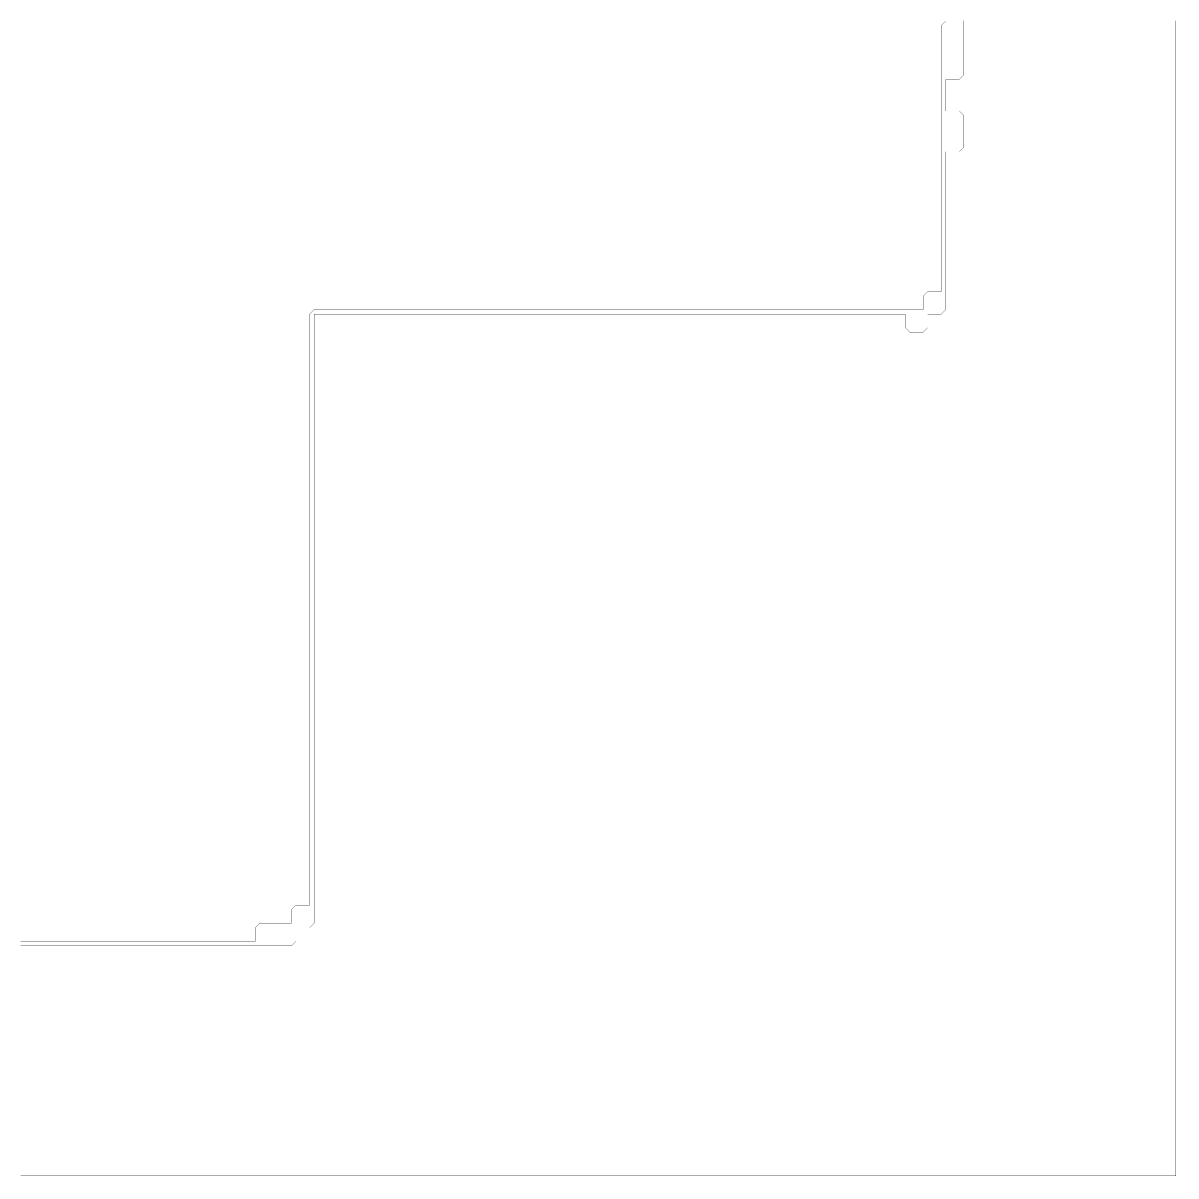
# Model space of a CAD drawing. Header units: metres. Extents: x 0 to 4990, y -4990 to 0.
# Drawn here: x 2495 to 4990, y -4990 to -2495 of the extents above; entities that cross this region are included whole.
import ezdxf

# ---------------------------------------------------------------- set-up
doc = ezdxf.new("R2010")
doc.units = ezdxf.units.M
doc.layers.add('conductor', color=1, linetype='Continuous')
doc.layers.add('substrate', color=5, linetype='Continuous')

msp = doc.modelspace()

# ---------------------------------------------------------------- linework, layer by layer
at = {"layer": 'conductor', "const_width": 0.5}
msp.add_lwpolyline([(2490.234375, -4482.421875), (2500, -4482.421875), (2509.765625, -4482.421875), (2519.53125, -4482.421875), (2529.296875, -4482.421875), (2539.0625, -4482.421875), (2548.828125, -4482.421875), (2558.59375, -4482.421875), (2568.359375, -4482.421875), (2578.125, -4482.421875), (2587.890625, -4482.421875), (2597.65625, -4482.421875), (2607.421875, -4482.421875), (2617.1875, -4482.421875), (2626.953125, -4482.421875), (2636.71875, -4482.421875), (2646.484375, -4482.421875), (2656.25, -4482.421875), (2666.015625, -4482.421875), (2675.78125, -4482.421875), (2685.546875, -4482.421875), (2695.3125, -4482.421875), (2705.078125, -4482.421875), (2714.84375, -4482.421875), (2724.609375, -4482.421875), (2734.375, -4482.421875), (2744.140625, -4482.421875), (2753.90625, -4482.421875), (2763.671875, -4482.421875), (2773.4375, -4482.421875), (2783.203125, -4482.421875), (2792.96875, -4482.421875), (2802.734375, -4482.421875), (2812.5, -4482.421875), (2822.265625, -4482.421875), (2832.03125, -4482.421875), (2841.796875, -4482.421875), (2851.5625, -4482.421875), (2861.328125, -4482.421875), (2871.09375, -4482.421875), (2880.859375, -4482.421875), (2890.625, -4482.421875), (2900.390625, -4482.421875), (2910.15625, -4482.421875), (2919.921875, -4482.421875), (2929.6875, -4482.421875), (2939.453125, -4482.421875), (2949.21875, -4482.421875), (2958.984375, -4482.421875), (2968.75, -4482.421875), (2978.515625, -4482.421875), (2988.28125, -4482.421875), (2998.046875, -4482.421875), (2998.046875, -4472.65625), (2998.046875, -4462.890625), (2998.046875, -4453.125), (3007.8125, -4443.359375), (3017.578125, -4443.359375), (3027.34375, -4443.359375), (3037.109375, -4443.359375), (3046.875, -4443.359375), (3056.640625, -4443.359375), (3066.40625, -4443.359375), (3076.171875, -4443.359375), (3076.171875, -4433.59375), (3076.171875, -4423.828125), (3076.171875, -4414.0625), (3085.9375, -4404.296875), (3095.703125, -4404.296875), (3105.46875, -4404.296875), (3115.234375, -4404.296875), (3115.234375, -4394.53125), (3115.234375, -4384.765625), (3115.234375, -4375), (3115.234375, -4365.234375), (3115.234375, -4355.46875), (3115.234375, -4345.703125), (3115.234375, -4335.9375), (3115.234375, -4326.171875), (3115.234375, -4316.40625), (3115.234375, -4306.640625), (3115.234375, -4296.875), (3115.234375, -4287.109375), (3115.234375, -4277.34375), (3115.234375, -4267.578125), (3115.234375, -4257.8125), (3115.234375, -4248.046875), (3115.234375, -4238.28125), (3115.234375, -4228.515625), (3115.234375, -4218.75), (3115.234375, -4208.984375), (3115.234375, -4199.21875), (3115.234375, -4189.453125), (3115.234375, -4179.6875), (3115.234375, -4169.921875), (3115.234375, -4160.15625), (3115.234375, -4150.390625), (3115.234375, -4140.625), (3115.234375, -4130.859375), (3115.234375, -4121.09375), (3115.234375, -4111.328125), (3115.234375, -4101.5625), (3115.234375, -4091.796875), (3115.234375, -4082.03125), (3115.234375, -4072.265625), (3115.234375, -4062.5), (3115.234375, -4052.734375), (3115.234375, -4042.96875), (3115.234375, -4033.203125), (3115.234375, -4023.4375), (3115.234375, -4013.671875), (3115.234375, -4003.90625), (3115.234375, -3994.140625), (3115.234375, -3984.375), (3115.234375, -3974.609375), (3115.234375, -3964.84375), (3115.234375, -3955.078125), (3115.234375, -3945.3125), (3115.234375, -3935.546875), (3115.234375, -3925.78125), (3115.234375, -3916.015625), (3115.234375, -3906.25), (3115.234375, -3896.484375), (3115.234375, -3886.71875), (3115.234375, -3876.953125), (3115.234375, -3867.1875), (3115.234375, -3857.421875), (3115.234375, -3847.65625), (3115.234375, -3837.890625), (3115.234375, -3828.125), (3115.234375, -3818.359375), (3115.234375, -3808.59375), (3115.234375, -3798.828125), (3115.234375, -3789.0625), (3115.234375, -3779.296875), (3115.234375, -3769.53125), (3115.234375, -3759.765625), (3115.234375, -3750), (3115.234375, -3740.234375), (3115.234375, -3730.46875), (3115.234375, -3720.703125), (3115.234375, -3710.9375), (3115.234375, -3701.171875), (3115.234375, -3691.40625), (3115.234375, -3681.640625), (3115.234375, -3671.875), (3115.234375, -3662.109375), (3115.234375, -3652.34375), (3115.234375, -3642.578125), (3115.234375, -3632.8125), (3115.234375, -3623.046875), (3115.234375, -3613.28125), (3115.234375, -3603.515625), (3115.234375, -3593.75), (3115.234375, -3583.984375), (3115.234375, -3574.21875), (3115.234375, -3564.453125), (3115.234375, -3554.6875), (3115.234375, -3544.921875), (3115.234375, -3535.15625), (3115.234375, -3525.390625), (3115.234375, -3515.625), (3115.234375, -3505.859375), (3115.234375, -3496.09375), (3115.234375, -3486.328125), (3115.234375, -3476.5625), (3115.234375, -3466.796875), (3115.234375, -3457.03125), (3115.234375, -3447.265625), (3115.234375, -3437.5), (3115.234375, -3427.734375), (3115.234375, -3417.96875), (3115.234375, -3408.203125), (3115.234375, -3398.4375), (3115.234375, -3388.671875), (3115.234375, -3378.90625), (3115.234375, -3369.140625), (3115.234375, -3359.375), (3115.234375, -3349.609375), (3115.234375, -3339.84375), (3115.234375, -3330.078125), (3115.234375, -3320.3125), (3115.234375, -3310.546875), (3115.234375, -3300.78125), (3115.234375, -3291.015625), (3115.234375, -3281.25), (3115.234375, -3271.484375), (3115.234375, -3261.71875), (3115.234375, -3251.953125), (3115.234375, -3242.1875), (3115.234375, -3232.421875), (3115.234375, -3222.65625), (3115.234375, -3212.890625), (3115.234375, -3203.125), (3115.234375, -3193.359375), (3115.234375, -3183.59375), (3115.234375, -3173.828125), (3115.234375, -3164.0625), (3115.234375, -3154.296875), (3115.234375, -3144.53125), (3115.234375, -3134.765625), (3115.234375, -3125), (3125, -3115.234375), (3134.765625, -3115.234375), (3144.53125, -3115.234375), (3154.296875, -3115.234375), (3164.0625, -3115.234375), (3173.828125, -3115.234375), (3183.59375, -3115.234375), (3193.359375, -3115.234375), (3203.125, -3115.234375), (3212.890625, -3115.234375), (3222.65625, -3115.234375), (3232.421875, -3115.234375), (3242.1875, -3115.234375), (3251.953125, -3115.234375), (3261.71875, -3115.234375), (3271.484375, -3115.234375), (3281.25, -3115.234375), (3291.015625, -3115.234375), (3300.78125, -3115.234375), (3310.546875, -3115.234375), (3320.3125, -3115.234375), (3330.078125, -3115.234375), (3339.84375, -3115.234375), (3349.609375, -3115.234375), (3359.375, -3115.234375), (3369.140625, -3115.234375), (3378.90625, -3115.234375), (3388.671875, -3115.234375), (3398.4375, -3115.234375), (3408.203125, -3115.234375), (3417.96875, -3115.234375), (3427.734375, -3115.234375), (3437.5, -3115.234375), (3447.265625, -3115.234375), (3457.03125, -3115.234375), (3466.796875, -3115.234375), (3476.5625, -3115.234375), (3486.328125, -3115.234375), (3496.09375, -3115.234375), (3505.859375, -3115.234375), (3515.625, -3115.234375), (3525.390625, -3115.234375), (3535.15625, -3115.234375), (3544.921875, -3115.234375), (3554.6875, -3115.234375), (3564.453125, -3115.234375), (3574.21875, -3115.234375), (3583.984375, -3115.234375), (3593.75, -3115.234375), (3603.515625, -3115.234375), (3613.28125, -3115.234375), (3623.046875, -3115.234375), (3632.8125, -3115.234375), (3642.578125, -3115.234375), (3652.34375, -3115.234375), (3662.109375, -3115.234375), (3671.875, -3115.234375), (3681.640625, -3115.234375), (3691.40625, -3115.234375), (3701.171875, -3115.234375), (3710.9375, -3115.234375), (3720.703125, -3115.234375), (3730.46875, -3115.234375), (3740.234375, -3115.234375), (3750, -3115.234375), (3759.765625, -3115.234375), (3769.53125, -3115.234375), (3779.296875, -3115.234375), (3789.0625, -3115.234375), (3798.828125, -3115.234375), (3808.59375, -3115.234375), (3818.359375, -3115.234375), (3828.125, -3115.234375), (3837.890625, -3115.234375), (3847.65625, -3115.234375), (3857.421875, -3115.234375), (3867.1875, -3115.234375), (3876.953125, -3115.234375), (3886.71875, -3115.234375), (3896.484375, -3115.234375), (3906.25, -3115.234375), (3916.015625, -3115.234375), (3925.78125, -3115.234375), (3935.546875, -3115.234375), (3945.3125, -3115.234375), (3955.078125, -3115.234375), (3964.84375, -3115.234375), (3974.609375, -3115.234375), (3984.375, -3115.234375), (3994.140625, -3115.234375), (4003.90625, -3115.234375), (4013.671875, -3115.234375), (4023.4375, -3115.234375), (4033.203125, -3115.234375), (4042.96875, -3115.234375), (4052.734375, -3115.234375), (4062.5, -3115.234375), (4072.265625, -3115.234375), (4082.03125, -3115.234375), (4091.796875, -3115.234375), (4101.5625, -3115.234375), (4111.328125, -3115.234375), (4121.09375, -3115.234375), (4130.859375, -3115.234375), (4140.625, -3115.234375), (4150.390625, -3115.234375), (4160.15625, -3115.234375), (4169.921875, -3115.234375), (4179.6875, -3115.234375), (4189.453125, -3115.234375), (4199.21875, -3115.234375), (4208.984375, -3115.234375), (4218.75, -3115.234375), (4228.515625, -3115.234375), (4238.28125, -3115.234375), (4248.046875, -3115.234375), (4257.8125, -3115.234375), (4267.578125, -3115.234375), (4277.34375, -3115.234375), (4287.109375, -3115.234375), (4296.875, -3115.234375), (4306.640625, -3115.234375), (4316.40625, -3115.234375), (4326.171875, -3115.234375), (4335.9375, -3115.234375), (4345.703125, -3115.234375), (4355.46875, -3115.234375), (4365.234375, -3115.234375), (4375, -3115.234375), (4384.765625, -3115.234375), (4394.53125, -3115.234375), (4404.296875, -3115.234375), (4414.0625, -3115.234375), (4423.828125, -3115.234375), (4433.59375, -3115.234375), (4443.359375, -3115.234375), (4443.359375, -3105.46875), (4443.359375, -3095.703125), (4443.359375, -3085.9375), (4453.125, -3076.171875), (4462.890625, -3076.171875), (4472.65625, -3076.171875), (4482.421875, -3076.171875), (4482.421875, -3066.40625), (4482.421875, -3056.640625), (4482.421875, -3046.875), (4482.421875, -3037.109375), (4482.421875, -3027.34375), (4482.421875, -3017.578125), (4482.421875, -3007.8125), (4482.421875, -2998.046875), (4482.421875, -2988.28125), (4482.421875, -2978.515625), (4482.421875, -2968.75), (4482.421875, -2958.984375), (4482.421875, -2949.21875), (4482.421875, -2939.453125), (4482.421875, -2929.6875), (4482.421875, -2919.921875), (4482.421875, -2910.15625), (4482.421875, -2900.390625), (4482.421875, -2890.625), (4482.421875, -2880.859375), (4482.421875, -2871.09375), (4482.421875, -2861.328125), (4482.421875, -2851.5625), (4482.421875, -2841.796875), (4482.421875, -2832.03125), (4482.421875, -2822.265625), (4482.421875, -2812.5), (4482.421875, -2802.734375), (4482.421875, -2792.96875), (4482.421875, -2783.203125), (4482.421875, -2773.4375), (4482.421875, -2763.671875), (4482.421875, -2753.90625), (4482.421875, -2744.140625), (4482.421875, -2734.375), (4482.421875, -2724.609375), (4482.421875, -2714.84375), (4482.421875, -2705.078125), (4482.421875, -2695.3125), (4482.421875, -2685.546875), (4482.421875, -2675.78125), (4482.421875, -2666.015625), (4482.421875, -2656.25), (4482.421875, -2646.484375), (4482.421875, -2636.71875), (4482.421875, -2626.953125), (4482.421875, -2617.1875), (4482.421875, -2607.421875), (4482.421875, -2597.65625), (4482.421875, -2587.890625), (4482.421875, -2578.125), (4482.421875, -2568.359375), (4482.421875, -2558.59375), (4482.421875, -2548.828125), (4482.421875, -2539.0625), (4482.421875, -2529.296875), (4482.421875, -2519.53125), (4482.421875, -2509.765625), (4482.421875, -2500), (4492.1875, -2490.234375)], dxfattribs=at)
at = {"layer": 'substrate', "const_width": 0.5}
for points in [[(2490.234375, -4990.234375), (2500, -4990.234375), (2509.765625, -4990.234375), (2519.53125, -4990.234375), (2529.296875, -4990.234375), (2539.0625, -4990.234375), (2548.828125, -4990.234375), (2558.59375, -4990.234375), (2568.359375, -4990.234375), (2578.125, -4990.234375), (2587.890625, -4990.234375), (2597.65625, -4990.234375), (2607.421875, -4990.234375), (2617.1875, -4990.234375), (2626.953125, -4990.234375), (2636.71875, -4990.234375), (2646.484375, -4990.234375), (2656.25, -4990.234375), (2666.015625, -4990.234375), (2675.78125, -4990.234375), (2685.546875, -4990.234375), (2695.3125, -4990.234375), (2705.078125, -4990.234375), (2714.84375, -4990.234375), (2724.609375, -4990.234375), (2734.375, -4990.234375), (2744.140625, -4990.234375), (2753.90625, -4990.234375), (2763.671875, -4990.234375), (2773.4375, -4990.234375), (2783.203125, -4990.234375), (2792.96875, -4990.234375), (2802.734375, -4990.234375), (2812.5, -4990.234375), (2822.265625, -4990.234375), (2832.03125, -4990.234375), (2841.796875, -4990.234375), (2851.5625, -4990.234375), (2861.328125, -4990.234375), (2871.09375, -4990.234375), (2880.859375, -4990.234375), (2890.625, -4990.234375), (2900.390625, -4990.234375), (2910.15625, -4990.234375), (2919.921875, -4990.234375), (2929.6875, -4990.234375), (2939.453125, -4990.234375), (2949.21875, -4990.234375), (2958.984375, -4990.234375), (2968.75, -4990.234375), (2978.515625, -4990.234375), (2988.28125, -4990.234375), (2998.046875, -4990.234375), (3007.8125, -4990.234375), (3017.578125, -4990.234375), (3027.34375, -4990.234375), (3037.109375, -4990.234375), (3046.875, -4990.234375), (3056.640625, -4990.234375), (3066.40625, -4990.234375), (3076.171875, -4990.234375), (3085.9375, -4990.234375), (3095.703125, -4990.234375), (3105.46875, -4990.234375), (3115.234375, -4990.234375), (3125, -4990.234375), (3134.765625, -4990.234375), (3144.53125, -4990.234375), (3154.296875, -4990.234375), (3164.0625, -4990.234375), (3173.828125, -4990.234375), (3183.59375, -4990.234375), (3193.359375, -4990.234375), (3203.125, -4990.234375), (3212.890625, -4990.234375), (3222.65625, -4990.234375), (3232.421875, -4990.234375), (3242.1875, -4990.234375), (3251.953125, -4990.234375), (3261.71875, -4990.234375), (3271.484375, -4990.234375), (3281.25, -4990.234375), (3291.015625, -4990.234375), (3300.78125, -4990.234375), (3310.546875, -4990.234375), (3320.3125, -4990.234375), (3330.078125, -4990.234375), (3339.84375, -4990.234375), (3349.609375, -4990.234375), (3359.375, -4990.234375), (3369.140625, -4990.234375), (3378.90625, -4990.234375), (3388.671875, -4990.234375), (3398.4375, -4990.234375), (3408.203125, -4990.234375), (3417.96875, -4990.234375), (3427.734375, -4990.234375), (3437.5, -4990.234375), (3447.265625, -4990.234375), (3457.03125, -4990.234375), (3466.796875, -4990.234375), (3476.5625, -4990.234375), (3486.328125, -4990.234375), (3496.09375, -4990.234375), (3505.859375, -4990.234375), (3515.625, -4990.234375), (3525.390625, -4990.234375), (3535.15625, -4990.234375), (3544.921875, -4990.234375), (3554.6875, -4990.234375), (3564.453125, -4990.234375), (3574.21875, -4990.234375), (3583.984375, -4990.234375), (3593.75, -4990.234375), (3603.515625, -4990.234375), (3613.28125, -4990.234375), (3623.046875, -4990.234375), (3632.8125, -4990.234375), (3642.578125, -4990.234375), (3652.34375, -4990.234375), (3662.109375, -4990.234375), (3671.875, -4990.234375), (3681.640625, -4990.234375), (3691.40625, -4990.234375), (3701.171875, -4990.234375), (3710.9375, -4990.234375), (3720.703125, -4990.234375), (3730.46875, -4990.234375), (3740.234375, -4990.234375), (3750, -4990.234375), (3759.765625, -4990.234375), (3769.53125, -4990.234375), (3779.296875, -4990.234375), (3789.0625, -4990.234375), (3798.828125, -4990.234375), (3808.59375, -4990.234375), (3818.359375, -4990.234375), (3828.125, -4990.234375), (3837.890625, -4990.234375), (3847.65625, -4990.234375), (3857.421875, -4990.234375), (3867.1875, -4990.234375), (3876.953125, -4990.234375), (3886.71875, -4990.234375), (3896.484375, -4990.234375), (3906.25, -4990.234375), (3916.015625, -4990.234375), (3925.78125, -4990.234375), (3935.546875, -4990.234375), (3945.3125, -4990.234375), (3955.078125, -4990.234375), (3964.84375, -4990.234375), (3974.609375, -4990.234375), (3984.375, -4990.234375), (3994.140625, -4990.234375), (4003.90625, -4990.234375), (4013.671875, -4990.234375), (4023.4375, -4990.234375), (4033.203125, -4990.234375), (4042.96875, -4990.234375), (4052.734375, -4990.234375), (4062.5, -4990.234375), (4072.265625, -4990.234375), (4082.03125, -4990.234375), (4091.796875, -4990.234375), (4101.5625, -4990.234375), (4111.328125, -4990.234375), (4121.09375, -4990.234375), (4130.859375, -4990.234375), (4140.625, -4990.234375), (4150.390625, -4990.234375), (4160.15625, -4990.234375), (4169.921875, -4990.234375), (4179.6875, -4990.234375), (4189.453125, -4990.234375), (4199.21875, -4990.234375), (4208.984375, -4990.234375), (4218.75, -4990.234375), (4228.515625, -4990.234375), (4238.28125, -4990.234375), (4248.046875, -4990.234375), (4257.8125, -4990.234375), (4267.578125, -4990.234375), (4277.34375, -4990.234375), (4287.109375, -4990.234375), (4296.875, -4990.234375), (4306.640625, -4990.234375), (4316.40625, -4990.234375), (4326.171875, -4990.234375), (4335.9375, -4990.234375), (4345.703125, -4990.234375), (4355.46875, -4990.234375), (4365.234375, -4990.234375), (4375, -4990.234375), (4384.765625, -4990.234375), (4394.53125, -4990.234375), (4404.296875, -4990.234375), (4414.0625, -4990.234375), (4423.828125, -4990.234375), (4433.59375, -4990.234375), (4443.359375, -4990.234375), (4453.125, -4990.234375), (4462.890625, -4990.234375), (4472.65625, -4990.234375), (4482.421875, -4990.234375), (4492.1875, -4990.234375), (4501.953125, -4990.234375), (4511.71875, -4990.234375), (4521.484375, -4990.234375), (4531.25, -4990.234375), (4541.015625, -4990.234375), (4550.78125, -4990.234375), (4560.546875, -4990.234375), (4570.3125, -4990.234375), (4580.078125, -4990.234375), (4589.84375, -4990.234375), (4599.609375, -4990.234375), (4609.375, -4990.234375), (4619.140625, -4990.234375), (4628.90625, -4990.234375), (4638.671875, -4990.234375), (4648.4375, -4990.234375), (4658.203125, -4990.234375), (4667.96875, -4990.234375), (4677.734375, -4990.234375), (4687.5, -4990.234375), (4697.265625, -4990.234375), (4707.03125, -4990.234375), (4716.796875, -4990.234375), (4726.5625, -4990.234375), (4736.328125, -4990.234375), (4746.09375, -4990.234375), (4755.859375, -4990.234375), (4765.625, -4990.234375), (4775.390625, -4990.234375), (4785.15625, -4990.234375), (4794.921875, -4990.234375), (4804.6875, -4990.234375), (4814.453125, -4990.234375), (4824.21875, -4990.234375), (4833.984375, -4990.234375), (4843.75, -4990.234375), (4853.515625, -4990.234375), (4863.28125, -4990.234375), (4873.046875, -4990.234375), (4882.8125, -4990.234375), (4892.578125, -4990.234375), (4902.34375, -4990.234375), (4912.109375, -4990.234375), (4921.875, -4990.234375), (4931.640625, -4990.234375), (4941.40625, -4990.234375), (4951.171875, -4990.234375), (4960.9375, -4990.234375), (4970.703125, -4990.234375), (4980.46875, -4990.234375), (4990.234375, -4990.234375), (4990.234375, -4980.46875), (4990.234375, -4970.703125), (4990.234375, -4960.9375), (4990.234375, -4951.171875), (4990.234375, -4941.40625), (4990.234375, -4931.640625), (4990.234375, -4921.875), (4990.234375, -4912.109375), (4990.234375, -4902.34375), (4990.234375, -4892.578125), (4990.234375, -4882.8125), (4990.234375, -4873.046875), (4990.234375, -4863.28125), (4990.234375, -4853.515625), (4990.234375, -4843.75), (4990.234375, -4833.984375), (4990.234375, -4824.21875), (4990.234375, -4814.453125), (4990.234375, -4804.6875), (4990.234375, -4794.921875), (4990.234375, -4785.15625), (4990.234375, -4775.390625), (4990.234375, -4765.625), (4990.234375, -4755.859375), (4990.234375, -4746.09375), (4990.234375, -4736.328125), (4990.234375, -4726.5625), (4990.234375, -4716.796875), (4990.234375, -4707.03125), (4990.234375, -4697.265625), (4990.234375, -4687.5), (4990.234375, -4677.734375), (4990.234375, -4667.96875), (4990.234375, -4658.203125), (4990.234375, -4648.4375), (4990.234375, -4638.671875), (4990.234375, -4628.90625), (4990.234375, -4619.140625), (4990.234375, -4609.375), (4990.234375, -4599.609375), (4990.234375, -4589.84375), (4990.234375, -4580.078125), (4990.234375, -4570.3125), (4990.234375, -4560.546875), (4990.234375, -4550.78125), (4990.234375, -4541.015625), (4990.234375, -4531.25), (4990.234375, -4521.484375), (4990.234375, -4511.71875), (4990.234375, -4501.953125), (4990.234375, -4492.1875), (4990.234375, -4482.421875), (4990.234375, -4472.65625), (4990.234375, -4462.890625), (4990.234375, -4453.125), (4990.234375, -4443.359375), (4990.234375, -4433.59375), (4990.234375, -4423.828125), (4990.234375, -4414.0625), (4990.234375, -4404.296875), (4990.234375, -4394.53125), (4990.234375, -4384.765625), (4990.234375, -4375), (4990.234375, -4365.234375), (4990.234375, -4355.46875), (4990.234375, -4345.703125), (4990.234375, -4335.9375), (4990.234375, -4326.171875), (4990.234375, -4316.40625), (4990.234375, -4306.640625), (4990.234375, -4296.875), (4990.234375, -4287.109375), (4990.234375, -4277.34375), (4990.234375, -4267.578125), (4990.234375, -4257.8125), (4990.234375, -4248.046875), (4990.234375, -4238.28125), (4990.234375, -4228.515625), (4990.234375, -4218.75), (4990.234375, -4208.984375), (4990.234375, -4199.21875), (4990.234375, -4189.453125), (4990.234375, -4179.6875), (4990.234375, -4169.921875), (4990.234375, -4160.15625), (4990.234375, -4150.390625), (4990.234375, -4140.625), (4990.234375, -4130.859375), (4990.234375, -4121.09375), (4990.234375, -4111.328125), (4990.234375, -4101.5625), (4990.234375, -4091.796875), (4990.234375, -4082.03125), (4990.234375, -4072.265625), (4990.234375, -4062.5), (4990.234375, -4052.734375), (4990.234375, -4042.96875), (4990.234375, -4033.203125), (4990.234375, -4023.4375), (4990.234375, -4013.671875), (4990.234375, -4003.90625), (4990.234375, -3994.140625), (4990.234375, -3984.375), (4990.234375, -3974.609375), (4990.234375, -3964.84375), (4990.234375, -3955.078125), (4990.234375, -3945.3125), (4990.234375, -3935.546875), (4990.234375, -3925.78125), (4990.234375, -3916.015625), (4990.234375, -3906.25), (4990.234375, -3896.484375), (4990.234375, -3886.71875), (4990.234375, -3876.953125), (4990.234375, -3867.1875), (4990.234375, -3857.421875), (4990.234375, -3847.65625), (4990.234375, -3837.890625), (4990.234375, -3828.125), (4990.234375, -3818.359375), (4990.234375, -3808.59375), (4990.234375, -3798.828125), (4990.234375, -3789.0625), (4990.234375, -3779.296875), (4990.234375, -3769.53125), (4990.234375, -3759.765625), (4990.234375, -3750), (4990.234375, -3740.234375), (4990.234375, -3730.46875), (4990.234375, -3720.703125), (4990.234375, -3710.9375), (4990.234375, -3701.171875), (4990.234375, -3691.40625), (4990.234375, -3681.640625), (4990.234375, -3671.875), (4990.234375, -3662.109375), (4990.234375, -3652.34375), (4990.234375, -3642.578125), (4990.234375, -3632.8125), (4990.234375, -3623.046875), (4990.234375, -3613.28125), (4990.234375, -3603.515625), (4990.234375, -3593.75), (4990.234375, -3583.984375), (4990.234375, -3574.21875), (4990.234375, -3564.453125), (4990.234375, -3554.6875), (4990.234375, -3544.921875), (4990.234375, -3535.15625), (4990.234375, -3525.390625), (4990.234375, -3515.625), (4990.234375, -3505.859375), (4990.234375, -3496.09375), (4990.234375, -3486.328125), (4990.234375, -3476.5625), (4990.234375, -3466.796875), (4990.234375, -3457.03125), (4990.234375, -3447.265625), (4990.234375, -3437.5), (4990.234375, -3427.734375), (4990.234375, -3417.96875), (4990.234375, -3408.203125), (4990.234375, -3398.4375), (4990.234375, -3388.671875), (4990.234375, -3378.90625), (4990.234375, -3369.140625), (4990.234375, -3359.375), (4990.234375, -3349.609375), (4990.234375, -3339.84375), (4990.234375, -3330.078125), (4990.234375, -3320.3125), (4990.234375, -3310.546875), (4990.234375, -3300.78125), (4990.234375, -3291.015625), (4990.234375, -3281.25), (4990.234375, -3271.484375), (4990.234375, -3261.71875), (4990.234375, -3251.953125), (4990.234375, -3242.1875), (4990.234375, -3232.421875), (4990.234375, -3222.65625), (4990.234375, -3212.890625), (4990.234375, -3203.125), (4990.234375, -3193.359375), (4990.234375, -3183.59375), (4990.234375, -3173.828125), (4990.234375, -3164.0625), (4990.234375, -3154.296875), (4990.234375, -3144.53125), (4990.234375, -3134.765625), (4990.234375, -3125), (4990.234375, -3115.234375), (4990.234375, -3105.46875), (4990.234375, -3095.703125), (4990.234375, -3085.9375), (4990.234375, -3076.171875), (4990.234375, -3066.40625), (4990.234375, -3056.640625), (4990.234375, -3046.875), (4990.234375, -3037.109375), (4990.234375, -3027.34375), (4990.234375, -3017.578125), (4990.234375, -3007.8125), (4990.234375, -2998.046875), (4990.234375, -2988.28125), (4990.234375, -2978.515625), (4990.234375, -2968.75), (4990.234375, -2958.984375), (4990.234375, -2949.21875), (4990.234375, -2939.453125), (4990.234375, -2929.6875), (4990.234375, -2919.921875), (4990.234375, -2910.15625), (4990.234375, -2900.390625), (4990.234375, -2890.625), (4990.234375, -2880.859375), (4990.234375, -2871.09375), (4990.234375, -2861.328125), (4990.234375, -2851.5625), (4990.234375, -2841.796875), (4990.234375, -2832.03125), (4990.234375, -2822.265625), (4990.234375, -2812.5), (4990.234375, -2802.734375), (4990.234375, -2792.96875), (4990.234375, -2783.203125), (4990.234375, -2773.4375), (4990.234375, -2763.671875), (4990.234375, -2753.90625), (4990.234375, -2744.140625), (4990.234375, -2734.375), (4990.234375, -2724.609375), (4990.234375, -2714.84375), (4990.234375, -2705.078125), (4990.234375, -2695.3125), (4990.234375, -2685.546875), (4990.234375, -2675.78125), (4990.234375, -2666.015625), (4990.234375, -2656.25), (4990.234375, -2646.484375), (4990.234375, -2636.71875), (4990.234375, -2626.953125), (4990.234375, -2617.1875), (4990.234375, -2607.421875), (4990.234375, -2597.65625), (4990.234375, -2587.890625), (4990.234375, -2578.125), (4990.234375, -2568.359375), (4990.234375, -2558.59375), (4990.234375, -2548.828125), (4990.234375, -2539.0625), (4990.234375, -2529.296875), (4990.234375, -2519.53125), (4990.234375, -2509.765625), (4990.234375, -2500), (4990.234375, -2490.234375)], [(4531.25, -2490.234375), (4531.25, -2500), (4531.25, -2509.765625), (4531.25, -2519.53125), (4531.25, -2529.296875), (4531.25, -2539.0625), (4531.25, -2548.828125), (4531.25, -2558.59375), (4531.25, -2568.359375), (4531.25, -2578.125), (4531.25, -2587.890625), (4531.25, -2597.65625), (4531.25, -2607.421875), (4521.484375, -2617.1875), (4511.71875, -2617.1875), (4501.953125, -2617.1875), (4492.1875, -2617.1875), (4492.1875, -2626.953125), (4492.1875, -2636.71875), (4492.1875, -2646.484375), (4492.1875, -2656.25), (4492.1875, -2666.015625), (4492.1875, -2675.78125), (4492.1875, -2685.546875), (4501.953125, -2685.546875), (4511.71875, -2685.546875), (4521.484375, -2685.546875), (4531.25, -2695.3125), (4531.25, -2705.078125), (4531.25, -2714.84375), (4531.25, -2724.609375), (4531.25, -2734.375), (4531.25, -2744.140625), (4531.25, -2753.90625), (4531.25, -2763.671875), (4521.484375, -2773.4375), (4511.71875, -2773.4375), (4501.953125, -2773.4375), (4492.1875, -2773.4375), (4492.1875, -2783.203125), (4492.1875, -2792.96875), (4492.1875, -2802.734375), (4492.1875, -2812.5), (4492.1875, -2822.265625), (4492.1875, -2832.03125), (4492.1875, -2841.796875), (4492.1875, -2851.5625), (4492.1875, -2861.328125), (4492.1875, -2871.09375), (4492.1875, -2880.859375), (4492.1875, -2890.625), (4492.1875, -2900.390625), (4492.1875, -2910.15625), (4492.1875, -2919.921875), (4492.1875, -2929.6875), (4492.1875, -2939.453125), (4492.1875, -2949.21875), (4492.1875, -2958.984375), (4492.1875, -2968.75), (4492.1875, -2978.515625), (4492.1875, -2988.28125), (4492.1875, -2998.046875), (4492.1875, -3007.8125), (4492.1875, -3017.578125), (4492.1875, -3027.34375), (4492.1875, -3037.109375), (4492.1875, -3046.875), (4492.1875, -3056.640625), (4492.1875, -3066.40625), (4492.1875, -3076.171875), (4492.1875, -3085.9375), (4492.1875, -3095.703125), (4492.1875, -3105.46875), (4492.1875, -3115.234375), (4482.421875, -3125), (4472.65625, -3125), (4462.890625, -3125), (4453.125, -3125), (4453.125, -3134.765625), (4453.125, -3144.53125), (4453.125, -3154.296875), (4443.359375, -3164.0625), (4433.59375, -3164.0625), (4423.828125, -3164.0625), (4414.0625, -3164.0625), (4404.296875, -3154.296875), (4404.296875, -3144.53125), (4404.296875, -3134.765625), (4404.296875, -3125), (4394.53125, -3125), (4384.765625, -3125), (4375, -3125), (4365.234375, -3125), (4355.46875, -3125), (4345.703125, -3125), (4335.9375, -3125), (4326.171875, -3125), (4316.40625, -3125), (4306.640625, -3125), (4296.875, -3125), (4287.109375, -3125), (4277.34375, -3125), (4267.578125, -3125), (4257.8125, -3125), (4248.046875, -3125), (4238.28125, -3125), (4228.515625, -3125), (4218.75, -3125), (4208.984375, -3125), (4199.21875, -3125), (4189.453125, -3125), (4179.6875, -3125), (4169.921875, -3125), (4160.15625, -3125), (4150.390625, -3125), (4140.625, -3125), (4130.859375, -3125), (4121.09375, -3125), (4111.328125, -3125), (4101.5625, -3125), (4091.796875, -3125), (4082.03125, -3125), (4072.265625, -3125), (4062.5, -3125), (4052.734375, -3125), (4042.96875, -3125), (4033.203125, -3125), (4023.4375, -3125), (4013.671875, -3125), (4003.90625, -3125), (3994.140625, -3125), (3984.375, -3125), (3974.609375, -3125), (3964.84375, -3125), (3955.078125, -3125), (3945.3125, -3125), (3935.546875, -3125), (3925.78125, -3125), (3916.015625, -3125), (3906.25, -3125), (3896.484375, -3125), (3886.71875, -3125), (3876.953125, -3125), (3867.1875, -3125), (3857.421875, -3125), (3847.65625, -3125), (3837.890625, -3125), (3828.125, -3125), (3818.359375, -3125), (3808.59375, -3125), (3798.828125, -3125), (3789.0625, -3125), (3779.296875, -3125), (3769.53125, -3125), (3759.765625, -3125), (3750, -3125), (3740.234375, -3125), (3730.46875, -3125), (3720.703125, -3125), (3710.9375, -3125), (3701.171875, -3125), (3691.40625, -3125), (3681.640625, -3125), (3671.875, -3125), (3662.109375, -3125), (3652.34375, -3125), (3642.578125, -3125), (3632.8125, -3125), (3623.046875, -3125), (3613.28125, -3125), (3603.515625, -3125), (3593.75, -3125), (3583.984375, -3125), (3574.21875, -3125), (3564.453125, -3125), (3554.6875, -3125), (3544.921875, -3125), (3535.15625, -3125), (3525.390625, -3125), (3515.625, -3125), (3505.859375, -3125), (3496.09375, -3125), (3486.328125, -3125), (3476.5625, -3125), (3466.796875, -3125), (3457.03125, -3125), (3447.265625, -3125), (3437.5, -3125), (3427.734375, -3125), (3417.96875, -3125), (3408.203125, -3125), (3398.4375, -3125), (3388.671875, -3125), (3378.90625, -3125), (3369.140625, -3125), (3359.375, -3125), (3349.609375, -3125), (3339.84375, -3125), (3330.078125, -3125), (3320.3125, -3125), (3310.546875, -3125), (3300.78125, -3125), (3291.015625, -3125), (3281.25, -3125), (3271.484375, -3125), (3261.71875, -3125), (3251.953125, -3125), (3242.1875, -3125), (3232.421875, -3125), (3222.65625, -3125), (3212.890625, -3125), (3203.125, -3125), (3193.359375, -3125), (3183.59375, -3125), (3173.828125, -3125), (3164.0625, -3125), (3154.296875, -3125), (3144.53125, -3125), (3134.765625, -3125), (3125, -3125), (3125, -3134.765625), (3125, -3144.53125), (3125, -3154.296875), (3125, -3164.0625), (3125, -3173.828125), (3125, -3183.59375), (3125, -3193.359375), (3125, -3203.125), (3125, -3212.890625), (3125, -3222.65625), (3125, -3232.421875), (3125, -3242.1875), (3125, -3251.953125), (3125, -3261.71875), (3125, -3271.484375), (3125, -3281.25), (3125, -3291.015625), (3125, -3300.78125), (3125, -3310.546875), (3125, -3320.3125), (3125, -3330.078125), (3125, -3339.84375), (3125, -3349.609375), (3125, -3359.375), (3125, -3369.140625), (3125, -3378.90625), (3125, -3388.671875), (3125, -3398.4375), (3125, -3408.203125), (3125, -3417.96875), (3125, -3427.734375), (3125, -3437.5), (3125, -3447.265625), (3125, -3457.03125), (3125, -3466.796875), (3125, -3476.5625), (3125, -3486.328125), (3125, -3496.09375), (3125, -3505.859375), (3125, -3515.625), (3125, -3525.390625), (3125, -3535.15625), (3125, -3544.921875), (3125, -3554.6875), (3125, -3564.453125), (3125, -3574.21875), (3125, -3583.984375), (3125, -3593.75), (3125, -3603.515625), (3125, -3613.28125), (3125, -3623.046875), (3125, -3632.8125), (3125, -3642.578125), (3125, -3652.34375), (3125, -3662.109375), (3125, -3671.875), (3125, -3681.640625), (3125, -3691.40625), (3125, -3701.171875), (3125, -3710.9375), (3125, -3720.703125), (3125, -3730.46875), (3125, -3740.234375), (3125, -3750), (3125, -3759.765625), (3125, -3769.53125), (3125, -3779.296875), (3125, -3789.0625), (3125, -3798.828125), (3125, -3808.59375), (3125, -3818.359375), (3125, -3828.125), (3125, -3837.890625), (3125, -3847.65625), (3125, -3857.421875), (3125, -3867.1875), (3125, -3876.953125), (3125, -3886.71875), (3125, -3896.484375), (3125, -3906.25), (3125, -3916.015625), (3125, -3925.78125), (3125, -3935.546875), (3125, -3945.3125), (3125, -3955.078125), (3125, -3964.84375), (3125, -3974.609375), (3125, -3984.375), (3125, -3994.140625), (3125, -4003.90625), (3125, -4013.671875), (3125, -4023.4375), (3125, -4033.203125), (3125, -4042.96875), (3125, -4052.734375), (3125, -4062.5), (3125, -4072.265625), (3125, -4082.03125), (3125, -4091.796875), (3125, -4101.5625), (3125, -4111.328125), (3125, -4121.09375), (3125, -4130.859375), (3125, -4140.625), (3125, -4150.390625), (3125, -4160.15625), (3125, -4169.921875), (3125, -4179.6875), (3125, -4189.453125), (3125, -4199.21875), (3125, -4208.984375), (3125, -4218.75), (3125, -4228.515625), (3125, -4238.28125), (3125, -4248.046875), (3125, -4257.8125), (3125, -4267.578125), (3125, -4277.34375), (3125, -4287.109375), (3125, -4296.875), (3125, -4306.640625), (3125, -4316.40625), (3125, -4326.171875), (3125, -4335.9375), (3125, -4345.703125), (3125, -4355.46875), (3125, -4365.234375), (3125, -4375), (3125, -4384.765625), (3125, -4394.53125), (3125, -4404.296875), (3125, -4414.0625), (3125, -4423.828125), (3125, -4433.59375), (3125, -4443.359375), (3115.234375, -4453.125), (3105.46875, -4453.125), (3095.703125, -4453.125), (3085.9375, -4453.125), (3085.9375, -4462.890625), (3085.9375, -4472.65625), (3085.9375, -4482.421875), (3076.171875, -4492.1875), (3066.40625, -4492.1875), (3056.640625, -4492.1875), (3046.875, -4492.1875), (3037.109375, -4492.1875), (3027.34375, -4492.1875), (3017.578125, -4492.1875), (3007.8125, -4492.1875), (2998.046875, -4492.1875), (2988.28125, -4492.1875), (2978.515625, -4492.1875), (2968.75, -4492.1875), (2958.984375, -4492.1875), (2949.21875, -4492.1875), (2939.453125, -4492.1875), (2929.6875, -4492.1875), (2919.921875, -4492.1875), (2910.15625, -4492.1875), (2900.390625, -4492.1875), (2890.625, -4492.1875), (2880.859375, -4492.1875), (2871.09375, -4492.1875), (2861.328125, -4492.1875), (2851.5625, -4492.1875), (2841.796875, -4492.1875), (2832.03125, -4492.1875), (2822.265625, -4492.1875), (2812.5, -4492.1875), (2802.734375, -4492.1875), (2792.96875, -4492.1875), (2783.203125, -4492.1875), (2773.4375, -4492.1875), (2763.671875, -4492.1875), (2753.90625, -4492.1875), (2744.140625, -4492.1875), (2734.375, -4492.1875), (2724.609375, -4492.1875), (2714.84375, -4492.1875), (2705.078125, -4492.1875), (2695.3125, -4492.1875), (2685.546875, -4492.1875), (2675.78125, -4492.1875), (2666.015625, -4492.1875), (2656.25, -4492.1875), (2646.484375, -4492.1875), (2636.71875, -4492.1875), (2626.953125, -4492.1875), (2617.1875, -4492.1875), (2607.421875, -4492.1875), (2597.65625, -4492.1875), (2587.890625, -4492.1875), (2578.125, -4492.1875), (2568.359375, -4492.1875), (2558.59375, -4492.1875), (2548.828125, -4492.1875), (2539.0625, -4492.1875), (2529.296875, -4492.1875), (2519.53125, -4492.1875), (2509.765625, -4492.1875), (2500, -4492.1875), (2490.234375, -4492.1875)]]:
    msp.add_lwpolyline(points, dxfattribs=at)

doc.saveas('drawing.dxf')
